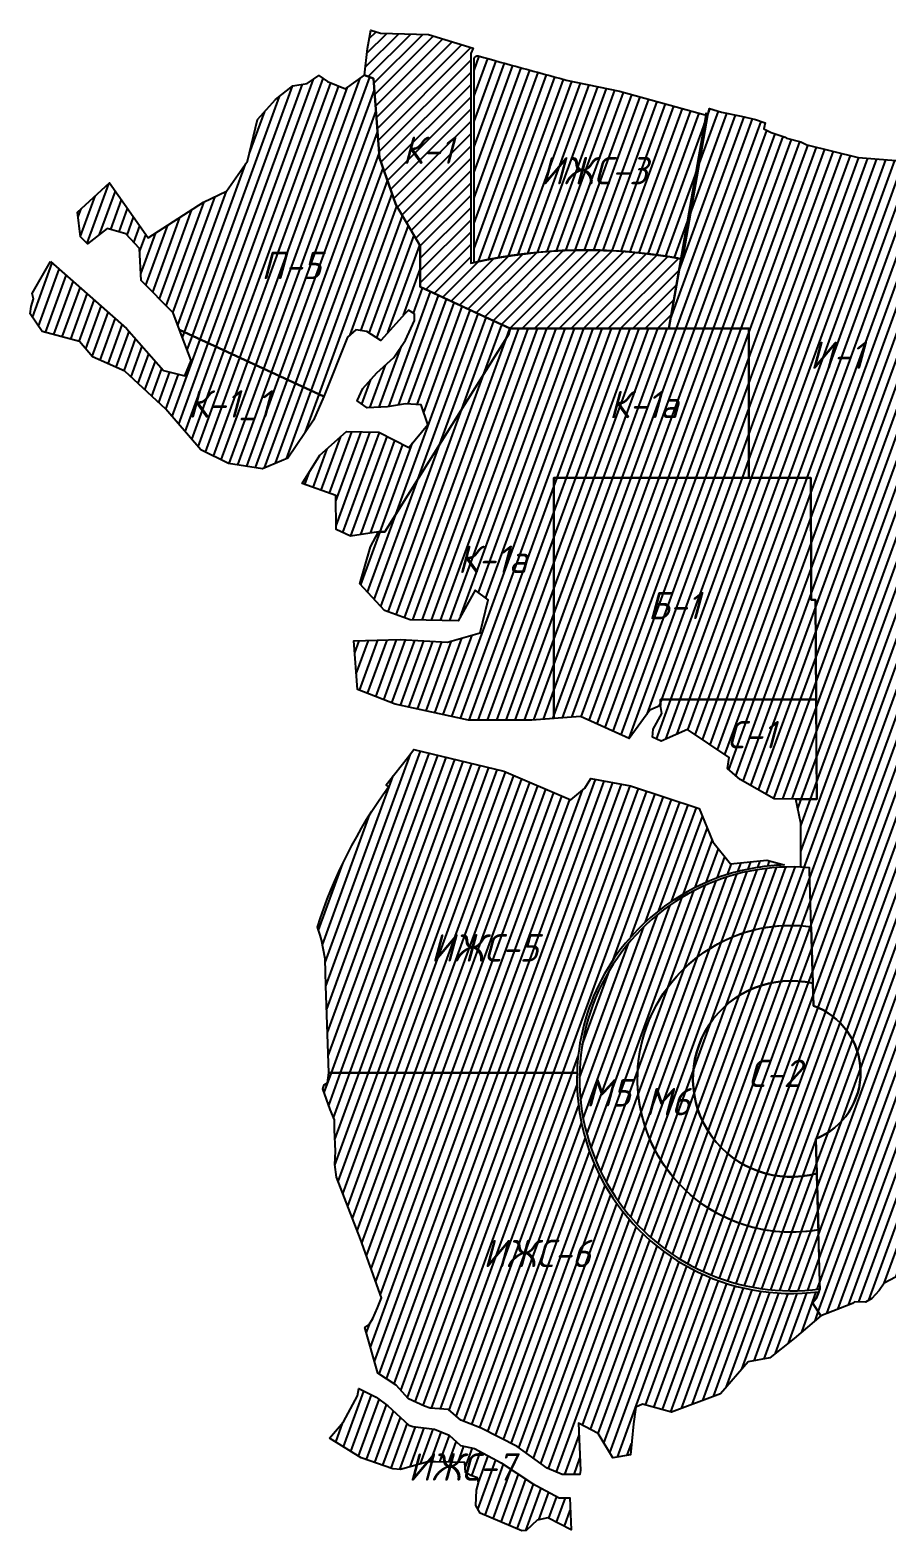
# Model space of a CAD drawing. Header units: millimetres. Extents: x 2242322 to 2245485, y 377443 to 382317.
# Drawn here: x 2242322 to 2243886, y 377443 to 380182 of the extents above; entities that cross this region are included whole.
import ezdxf

# ---------------------------------------------------------------- set-up
doc = ezdxf.new("R2010")
doc.units = ezdxf.units.MM
for name, color, linetype in [('Подписи_Участки_микрорайоны_Индивидуалка', 250, 'Continuous'), ('Подписи_Участки_микрорайоны_малоэтажка', 250, 'Continuous'), ('Участки_микрорайоны_здравоохранение_бытовое обслуживание', 4, 'Continuous'), ('Участки_микрорайоны_индивидуалка', 30, 'Continuous'), ('Участки_микрорайоны_инфраструктура', 252, 'Continuous'), ('Участки_микрорайоны_коммерческие', 10, 'Continuous'), ('Участки_микрорайоны_логистически_промышленный', 226, 'Continuous'), ('Участки_микрорайоны_малоэтажка', 70, 'Continuous'), ('Участки_микрорайоны_социалка', 210, 'Continuous')]:
    doc.layers.add(name, color=color, linetype=linetype)
for name, color, linetype, transparency in [('Штриховка_Участки_микрорайоны_здравоохранение_бытовое обслуживание', 4, 'Continuous', 0.4), ('Штриховка_Участки_микрорайоны_индивидуалка', 30, 'Continuous', 0.4), ('Штриховка_Участки_микрорайоны_инфраструктура', 252, 'Continuous', 0.4), ('Штриховка_Участки_микрорайоны_коммерческие', 1, 'Continuous', 0.4), ('Штриховка_Участки_микрорайоны_логистически_промышленный', 226, 'Continuous', 0.4), ('Штриховка_Участки_микрорайоны_малоэтажка', 70, 'Continuous', 0.4), ('Штриховка_Участки_микрорайоны_социалка', 210, 'Continuous', 0.4)]:
    doc.layers.add(name, color=color, linetype=linetype, transparency=transparency)
doc.styles.add('GOST-2.304_Type-B_italic', font='GOST Common Italic.ttf')
pattern_1 = [(70, (0, 0), (-14.9176203549763, 5.429569775294991), [])]

msp = doc.modelspace()

# ---------------------------------------------------------------- hatches: boundary and pattern name
at = {"layer": 'Штриховка_Участки_микрорайоны_здравоохранение_бытовое обслуживание'}
h = msp.add_hatch(dxfattribs=at)
h.set_pattern_fill('ANSI31', color=256, scale=5, angle=25)
h.set_pattern_definition(pattern_1)
h.paths.add_polyline_path([(2243278.329281456, 379365.3336974886), (2243398.184326252, 379365.3336974886), (2243634.229020769, 379365.3336974886), (2243708.365182501, 379365.3336974886), (2243747.239032732, 379365.3336974886), (2243747.445018189, 379294.4788464481), (2243747.603624261, 379239.9215500436), (2243747.916639158, 379142.4265846438), (2243755.416894261, 379142.4150439857), (2243756.660811841, 378960.86), (2243472.646613379, 378960.86), (2243472.646613379, 378949.6653869892), (2243453.54, 378940.85), (2243415.75, 378889.7), (2243326.79, 378929.72), (2243278.329281455, 378926.0861271198)])
at = {"layer": 'Штриховка_Участки_микрорайоны_индивидуалка'}
h = msp.add_hatch(dxfattribs=at)
h.set_pattern_fill('ANSI31', color=256, scale=5, angle=25)
h.set_pattern_definition(pattern_1)
edge = h.paths.add_edge_path()
edge.add_line((2243558.755281002, 380026.4366385335), (2243513.257604773, 379764.3435146561))
edge.add_line((2243513.257604773, 379764.3435146561), (2243501.429941428, 379766.4462604617))
edge.add_arc((2243337.758915382, 378845.8701911434), 935.0125689896236, 79.91861418572174, 102.6734295039115)
edge.add_line((2243132.622970004, 379758.1024795891), (2243132.622971135, 380054.3656394819))
edge.add_line((2243132.622971135, 380054.3656394819), (2243132.622971135, 380129.3361611156))
edge.add_arc((2243138.622971135, 380129.3361611157), 6, 74.6482013863934, 180.0000000005558, ccw=False)
edge.add_arc((2219689.209989198, 294580.0234733185), 88710.90330564644, 74.56390160870308, 74.67148311650988, ccw=False)
edge.add_line((2243300.812668754, 380090.9384737237), (2243397.971872048, 380070.7471453919))
edge.add_line((2243397.971872048, 380070.7471453919), (2243558.755281002, 380026.4366385335))
h = msp.add_hatch(dxfattribs=at)
h.set_pattern_fill('ANSI31', color=256, scale=5, angle=25)
h.set_pattern_definition(pattern_1)
edge = h.paths.add_edge_path()
edge.add_line((2242867.660467449, 378279.3103094823), (2242862.323235358, 378437.8385909106))
edge.add_line((2242862.323235358, 378437.8385909106), (2242860.82216019, 378487.2721965859))
edge.add_line((2242860.82216019, 378487.2721965859), (2242854.344543586, 378521.8861099879))
edge.add_line((2242854.344543586, 378521.8861099879), (2242851.546394288, 378530.552711049))
edge.add_line((2242851.546394288, 378530.552711049), (2242846.823732222, 378545.180032079))
edge.add_arc((2243710.997436287, 378268.331856941), 907.4365558398849, 144.0313598210281, 162.2365303759666, ccw=False)
edge.add_line((2242976.574016452, 378801.3077881727), (2242972.290517824, 378805.0548634462))
edge.add_line((2242972.290517824, 378805.0548634462), (2242987.809493139, 378824.6947486934))
edge.add_line((2242987.809493139, 378824.6947486934), (2243011.01307789, 378854.059815174))
edge.add_line((2243011.01307789, 378854.059815174), (2243022.863533202, 378869.0570413262))
edge.add_line((2243022.863533202, 378869.0570413262), (2243186.7, 378829.66))
edge.add_line((2243186.7, 378829.66), (2243309, 378777.4))
edge.add_line((2243309, 378777.4), (2243334.57, 378798.53))
edge.add_line((2243334.57, 378798.53), (2243345.69, 378816.32))
edge.add_line((2243345.69, 378816.32), (2243417.96, 378802.98))
edge.add_line((2243417.96, 378802.98), (2243543.6, 378761.84))
edge.add_line((2243543.6, 378761.84), (2243568.07, 378700.69))
edge.add_line((2243568.07, 378700.69), (2243600.31, 378660.66))
edge.add_line((2243600.31, 378660.66), (2243667.02, 378667.33))
edge.add_line((2243667.02, 378667.33), (2243698.810086193, 378658.7372494297))
edge.add_arc((2243711.505055713, 378267.7610858441), 391.1822116907413, 91.8597366881199, 106.4630293894)
edge.add_line((2243600.64534746, 378642.9059216464), (2243581.384639613, 378636.6678492101))
edge.add_arc((2243711.505055715, 378267.7610858289), 391.1822117055365, 109.4287131481986, 147.903929323514)
edge.add_line((2243380.111773803, 378475.6120311214), (2243370.611968027, 378459.6345480945))
edge.add_arc((2243711.505069557, 378267.7610799429), 391.1822266549926, 150.626787241113, 176.9202822642797)
edge.add_line((2243320.887807345, 378288.7774762411), (2243320.637102059, 378279.4574120958))
edge.add_line((2243320.637102059, 378279.4574120958), (2242867.660467449, 378279.3103094823))
h = msp.add_hatch(dxfattribs=at)
h.set_pattern_fill('ANSI31', color=256, scale=5, angle=25)
h.set_pattern_definition(pattern_1)
edge = h.paths.add_edge_path()
edge.add_line((2242867.660467449, 378279.310309481), (2243320.636716524, 378279.4430796625))
edge.add_line((2243320.636716524, 378279.4430796625), (2243320.354198025, 378268.9403472674))
edge.add_arc((2243710.867644289, 378267.5543600048), 390.5159057887622, 179.7966500566567, 204.0710725341457)
edge.add_line((2243354.310916313, 378108.2748182907), (2243362.40900425, 378091.251965363))
edge.add_arc((2243711.505055717, 378267.7610858249), 391.1822117072016, 206.8219656413193, 277.4123520783565)
edge.add_line((2243761.971231275, 377879.8478379452), (2243756.993676813, 377867.3486059016))
edge.add_line((2243756.993676813, 377867.3486059016), (2243750.518992559, 377859.2309753782))
edge.add_line((2243750.518992559, 377859.2309753782), (2243765.55, 377835.61))
edge.add_line((2243765.55, 377835.61), (2243716.97, 377794.51))
edge.add_line((2243716.97, 377794.51), (2243672.12, 377759.01))
edge.add_line((2243672.12, 377759.01), (2243632.89, 377751.54))
edge.add_line((2243632.89, 377751.54), (2243582.45, 377693.62))
edge.add_line((2243582.45, 377693.62), (2243492.76, 377659.98))
edge.add_line((2243492.76, 377659.98), (2243440.2, 377674.44))
edge.add_line((2243440.2, 377674.44), (2243427.97, 377668.88))
edge.add_line((2243427.97, 377668.88), (2243423.649470113, 377638.6459998482))
edge.add_line((2243423.649470113, 377638.6459998482), (2243420.435720064, 377606.9027479099))
edge.add_line((2243420.435720064, 377606.9027479099), (2243417.96, 377582.15))
edge.add_line((2243417.96, 377582.15), (2243385.72, 377576.59))
edge.add_line((2243385.72, 377576.59), (2243359.03, 377621.07))
edge.add_line((2243359.03, 377621.07), (2243323.45, 377639.97))
edge.add_line((2243323.45, 377639.97), (2243326.65, 377553.2))
edge.add_line((2243326.65, 377553.2), (2243325.52, 377546.33))
edge.add_line((2243325.52, 377546.33), (2243293.54, 377546.33))
edge.add_line((2243293.54, 377546.33), (2243265.88, 377558.02))
edge.add_line((2243265.88, 377558.02), (2243211.53, 377597.18))
edge.add_line((2243211.53, 377597.18), (2243145.45, 377630.96))
edge.add_line((2243145.45, 377630.96), (2243108.52, 377645.26))
edge.add_line((2243108.52, 377645.26), (2243085.69, 377664.64))
edge.add_line((2243085.69, 377664.64), (2243052.72, 377667.16))
edge.add_line((2243052.72, 377667.16), (2243042.24, 377670.98))
edge.add_line((2243042.24, 377670.98), (2243013.27, 377684.35))
edge.add_line((2243013.27, 377684.35), (2242990.25, 377709.45))
edge.add_line((2242990.25, 377709.45), (2242956.94, 377731.04))
edge.add_line((2242956.94, 377731.04), (2242933.087661738, 377814.2975969504))
edge.add_line((2242933.087661738, 377814.2975969504), (2242941.365446673, 377819.6366386502))
edge.add_line((2242941.365446673, 377819.6366386502), (2242948.040175638, 377831.1152038977))
edge.add_line((2242948.040175638, 377831.1152038977), (2242956.317960572, 377850.3350052029))
edge.add_line((2242956.317960572, 377850.3350052029), (2242963.793283341, 377868.7535758463))
edge.add_line((2242963.793283341, 377868.7535758463), (2242925.316203339, 377975.9679729743))
edge.add_line((2242925.316203339, 377975.9679729743), (2242881.504945255, 378088.7235915016))
edge.add_line((2242881.504945255, 378088.7235915016), (2242878.300701679, 378111.6799731829))
edge.add_line((2242878.300701679, 378111.6799731829), (2242879.896284195, 378136.3698585858))
edge.add_line((2242879.896284195, 378136.3698585858), (2242877.759810416, 378175.3426165526))
edge.add_line((2242877.759810416, 378175.3426165526), (2242877.759810416, 378193.2280318397))
edge.add_line((2242877.759810416, 378193.2280318397), (2242869.750135658, 378212.4470843312))
edge.add_line((2242869.750135658, 378212.4470843312), (2242856.654775178, 378250.2157498641))
edge.add_line((2242856.654775178, 378250.2157498641), (2242858.790314774, 378257.4230817519))
edge.add_line((2242858.790314774, 378257.4230817519), (2242865.465977921, 378261.1604109417))
edge.add_line((2242865.465977921, 378261.1604109417), (2242867.660467449, 378279.310309481))
h = msp.add_hatch(dxfattribs=at)
h.set_pattern_fill('ANSI31', color=256, scale=5, angle=25)
h.set_pattern_definition(pattern_1)
h.paths.add_polyline_path([(2242868.83, 377612.22), (2242894.49, 377642.28), (2242919.72, 377689.62), (2242922.46, 377702.89), (2242954.12, 377687.05), (2242975.09, 377671.51), (2243013.35, 377636.21), (2243021.12, 377633.58), (2243060.34, 377628.85), (2243087.37, 377617.67), (2243107.75, 377599.09), (2243133.24, 377593.84), (2243182.36, 377567.58), (2243239.29, 377529.46), (2243287.92, 377503.83), (2243307.13, 377503.61), (2243309.77, 377445.25), (2243267.265738058, 377467.0308401117), (2243247.97, 377462.59), (2243227.73, 377443.8), (2243219.78, 377443.08), (2243143.52, 377475.6), (2243135.92, 377489.7), (2243137.37, 377517.53), (2243140.99, 377530.91), (2243138.82, 377539.94), (2243126.53, 377544.64), (2243117.13, 377549.7), (2243116.05, 377568.13), (2243062.55, 377569.57), (2243048.1, 377569.57), (2242998.22, 377555.12), (2242984.48, 377556.57), (2242926.65, 377576.81)])
at = {"layer": 'Штриховка_Участки_микрорайоны_инфраструктура'}
h = msp.add_hatch(dxfattribs=at)
h.set_pattern_fill('ANSI31', color=256, scale=5, angle=25)
h.set_pattern_definition(pattern_1)
edge = h.paths.add_edge_path()
edge.add_line((2243488.201757329, 379637.5474403905), (2243555.318573113, 380024.1794042979))
edge.add_line((2243555.318573113, 380024.1794042979), (2243556.494377348, 380030.9527217614))
edge.add_line((2243556.494377348, 380030.9527217614), (2243559.65, 380029.96))
edge.add_line((2243559.65, 380029.96), (2243562.19, 380039.46))
edge.add_line((2243562.19, 380039.46), (2243584.23, 380032.27))
edge.add_line((2243584.23, 380032.27), (2243620.24, 380025.07))
edge.add_line((2243620.24, 380025.07), (2243646.01, 380018.95))
edge.add_line((2243646.01, 380018.95), (2243663.73, 380013.36))
edge.add_line((2243663.73, 380013.36), (2243661.38, 380001.97))
edge.add_line((2243661.38, 380001.97), (2243674.97, 379995.19))
edge.add_line((2243674.97, 379995.19), (2243700.42, 379986.84))
edge.add_line((2243700.42, 379986.84), (2243702.76, 379984.85))
edge.add_line((2243702.76, 379984.85), (2243728.89, 379978.2))
edge.add_line((2243728.89, 379978.2), (2243740.04, 379973.2))
edge.add_line((2243740.04, 379973.2), (2243833.65, 379950.01))
edge.add_line((2243833.65, 379950.01), (2243948.244650996, 379940.591282224))
edge.add_line((2243948.244650996, 379940.591282224), (2243945.695468337, 379637.5474403905))
edge.add_line((2243945.695468337, 379637.5474403905), (2243941.52804187, 379142.1286743775))
edge.add_line((2243941.52804187, 379142.1286743775), (2243940.901167057, 379067.606532483))
edge.add_line((2243940.901167057, 379067.606532483), (2243971.06, 379040.72))
edge.add_line((2243971.06, 379040.72), (2244143.72, 378929.72))
edge.add_line((2244143.72, 378929.72), (2244245.072200285, 378914.2351882138))
edge.add_line((2244245.072200285, 378914.2351882138), (2244246.218896978, 378880.5824040248))
edge.add_line((2244246.218896978, 378880.5824040248), (2244354.031366033, 378875.4284932672))
edge.add_line((2244354.031366033, 378875.4284932672), (2244354.580693107, 378860.9510746284))
edge.add_line((2244354.580693107, 378860.9510746284), (2244363.669881387, 378617.4972003623))
edge.add_line((2244363.669881387, 378617.4972003623), (2244333.738040097, 378592.4794574783))
edge.add_line((2244333.738040097, 378592.4794574783), (2244336.96289334, 378497.5812164269))
edge.add_line((2244336.96289334, 378497.5812164269), (2244341.116098244, 378493.4714863364))
edge.add_line((2244341.116098244, 378493.4714863364), (2244350.670838244, 378358.9486388388))
edge.add_line((2244350.670838244, 378358.9486388388), (2244351.543267492, 378355.984420909))
edge.add_line((2244351.543267492, 378355.984420909), (2244350.817066696, 378345.5457414228))
edge.add_line((2244350.817066696, 378345.5457414228), (2244349.663696655, 378331.8031406547))
edge.add_line((2244349.663696655, 378331.8031406547), (2244349.312087179, 378324.4102703147))
edge.add_line((2244349.312087179, 378324.4102703147), (2244342.239712872, 378225.0880453457))
edge.add_line((2244342.239712872, 378225.0880453457), (2244417.338648679, 378135.2830926157))
edge.add_arc((2245721.398367147, 377053.9297496904), 1694.076976287758, 140.3337738686464, 144.1140409767238)
edge.add_line((2244348.882081397, 378046.9533379999), (2244281.22, 378014.98))
edge.add_line((2244281.22, 378014.98), (2244187.521930461, 378098.6610981491))
edge.add_line((2244187.521930461, 378098.6610981491), (2244180.863082586, 378108.9497984231))
edge.add_line((2244180.863082586, 378108.9497984231), (2244161.49188877, 378107.1339251943))
edge.add_line((2244161.49188877, 378107.1339251943), (2244156.043740509, 378087.1623149316))
edge.add_line((2244156.043740509, 378087.1623149316), (2244139.094880101, 378074.4534487707))
edge.add_line((2244139.094880101, 378074.4534487707), (2244121.539735704, 378057.5077946803))
edge.add_line((2244121.539735704, 378057.5077946803), (2244114.88088783, 378039.9570991183))
edge.add_line((2244114.88088783, 378039.9570991183), (2244105.195290921, 378019.3804473839))
edge.add_line((2244105.195290921, 378019.3804473839), (2244092.482944979, 378011.5126618104))
edge.add_line((2244092.482944979, 378011.5126618104), (2244075.7, 377994.42))
edge.add_line((2244075.7, 377994.42), (2243937.44, 377906.62))
edge.add_line((2243937.44, 377906.62), (2243912.290040822, 377910.8101644439))
edge.add_line((2243912.290040822, 377910.8101644439), (2243901.734231483, 377906.0362612862))
edge.add_line((2243901.734231483, 377906.0362612862), (2243881.157943144, 377895.0646429154))
edge.add_line((2243881.157943144, 377895.0646429154), (2243872.013237498, 377882.2651702964))
edge.add_line((2243872.013237498, 377882.2651702964), (2243858.75346102, 377867.636345802))
edge.add_line((2243858.75346102, 377867.636345802), (2243846.865063426, 377860.7794587271))
edge.add_line((2243846.865063426, 377860.7794587271), (2243826.745589987, 377861.2369838994))
edge.add_line((2243826.745589987, 377861.2369838994), (2243823.47, 377858.04))
edge.add_line((2243823.47, 377858.04), (2243765.55, 377835.61))
edge.add_line((2243765.55, 377835.61), (2243750.518992559, 377859.2309753782))
edge.add_line((2243750.518992559, 377859.2309753782), (2243756.993676813, 377867.3486059016))
edge.add_line((2243756.993676813, 377867.3486059016), (2243764.024613067, 377885.004124165))
edge.add_line((2243764.024613067, 377885.004124165), (2243763.672368582, 377897.2045958941))
edge.add_line((2243763.672368582, 377897.2045958941), (2243756.538893561, 378158.76316265))
edge.add_arc((2243708.044336639, 378279.325826229), 129.9502901123409, 291.9117313801133, 430.2430536479036)
edge.add_line((2243751.971539844, 378401.6265977674), (2243750.776897393, 378442.7368921635))
edge.add_line((2243750.776897393, 378442.7368921635), (2243744.797986823, 378648.4844557093))
edge.add_line((2243744.797986823, 378648.4844557093), (2243744.809265357, 378653.615916729))
edge.add_line((2243744.809265357, 378653.615916729), (2243728.910598367, 378654.5683021101))
edge.add_line((2243728.910598367, 378654.5683021101), (2243728.910598376, 378735.1257880857))
edge.add_line((2243728.910598376, 378735.1257880857), (2243719.806249294, 378778.9950108978))
edge.add_line((2243719.806249294, 378778.9950108978), (2243750.475420325, 378778.5093811238))
edge.add_line((2243750.475420325, 378778.5093811238), (2243757.910681344, 378778.4362476656))
edge.add_line((2243757.910681344, 378778.4362476656), (2243756.660811841, 378960.86))
edge.add_line((2243756.660811841, 378960.86), (2243755.416894261, 379142.4150439857))
edge.add_line((2243755.416894261, 379142.4150439857), (2243747.916639158, 379142.4265846438))
edge.add_line((2243747.916639158, 379142.4265846438), (2243747.603624261, 379239.9215500419))
edge.add_line((2243747.603624261, 379239.9215500419), (2243747.445018189, 379294.4788464479))
edge.add_line((2243747.445018189, 379294.4788464479), (2243747.239032732, 379365.3336974886))
edge.add_line((2243747.239032732, 379365.3336974886), (2243708.365182501, 379365.3336974886))
edge.add_line((2243708.365182501, 379365.3336974886), (2243634.229020769, 379365.3336974886))
edge.add_line((2243634.229020769, 379365.3336974886), (2243634.229020792, 379637.5474403905))
edge.add_line((2243634.229020792, 379637.5474403905), (2243488.201757329, 379637.5474403905))
at = {"layer": 'Штриховка_Участки_микрорайоны_коммерческие'}
h = msp.add_hatch(dxfattribs=at)
h.set_pattern_fill('ANSI31', color=256, scale=5)
h.set_pattern_definition([(45, (0, 0), (-11.22532015133644, 11.22532015133644), [])])
edge = h.paths.add_edge_path()
edge.add_line((2243488.201757329, 379637.5474403905), (2243198.499522264, 379637.5474403905))
edge.add_line((2243198.499522264, 379637.5474403905), (2243129.622971135, 379669.4420645087))
edge.add_line((2243129.622971135, 379669.4420645087), (2243034.498749693, 379713.4911819181))
edge.add_line((2243034.498749693, 379713.4911819181), (2243034.498749693, 379724.5113147737))
edge.add_line((2243034.498749693, 379724.5113147737), (2243034.498749693, 379788.5418739287))
edge.add_line((2243034.498749693, 379788.5418739287), (2242989.967189229, 379863.9053956994))
edge.add_line((2242989.967189229, 379863.9053956994), (2242959.954249766, 379948.947148248))
edge.add_line((2242959.954249766, 379948.947148248), (2242949.375342358, 380093.8291872104))
edge.add_line((2242949.375342358, 380093.8291872104), (2242932.42, 380099.95))
edge.add_line((2242932.42, 380099.95), (2242937.96, 380148.7500000012))
edge.add_line((2242937.96, 380148.7500000012), (2242944.164672776, 380182.4848058838))
edge.add_line((2242944.164672776, 380182.4848058838), (2242962.185129078, 380176.4393604329))
edge.add_line((2242962.185129078, 380176.4393604329), (2243049.412869368, 380174.2546935765))
edge.add_line((2243049.412869368, 380174.2546935765), (2243130.699966196, 380149.2553586041))
edge.add_line((2243130.699966196, 380149.2553586041), (2243127.036677036, 380139.9082591255))
edge.add_line((2243127.036677036, 380139.9082591255), (2243126.622971135, 380137.7188943223))
edge.add_line((2243126.622971135, 380137.7188943223), (2243126.622971135, 379948.947148248))
edge.add_line((2243126.622971135, 379948.947148248), (2243126.622971135, 379756.7992344035))
edge.add_line((2243126.622971135, 379756.7992344035), (2243132.622971135, 379758.1024798434))
edge.add_arc((2243337.885498314, 378844.8195641895), 936.0653765036277, 79.38580752403738, 102.66687992334141, ccw=False)
edge.add_line((2243510.303895025, 379764.8686311227), (2243488.201757329, 379637.5474403905))
h = msp.add_hatch(dxfattribs=at)
h.set_pattern_fill('ANSI31', color=256, scale=5, angle=25)
h.set_pattern_definition(pattern_1)
h.paths.add_polyline_path([(2242359.76, 379760.01), (2242498.38, 379637.52), (2242566.069999999, 379561.2300000002), (2242604.75, 379551.56), (2242616.57, 379579.49), (2242595.167511926, 379635.4153245867), (2242858.269666974, 379513.5807640229), (2242839.47, 379470.67), (2242792.78, 379401.14), (2242746.58, 379381.79), (2242684.26, 379391.46), (2242633.76, 379416.18), (2242570.37, 379490.31), (2242495.15, 379560.16), (2242436.05, 379585.94), (2242412.82, 379613.94), (2242344.72, 379632.14), (2242322.30853736, 379664.2656461055), (2242324.139386668, 379677.8612729049), (2242328.795348762, 379691.8266484588), (2242326.208599356, 379701.6540794921)])
h = msp.add_hatch(dxfattribs=at)
h.set_pattern_fill('ANSI31', color=256, scale=5, angle=25)
h.set_pattern_definition(pattern_1)
h.paths.add_polyline_path([(2243488.201757329, 379637.5474403905), (2243634.229020792, 379637.5474403905), (2243634.229020769, 379365.3336974886), (2243398.184326252, 379365.3336974886), (2243278.329281454, 379365.3336974886), (2243278.329281455, 378926.0861271198), (2243237.84, 378923.05), (2243122.21, 378923.05), (2242988.79, 378951.96), (2242919.85, 378978.65), (2242913.180000001, 379067.59), (2242997.68, 379069.82), (2243084.4, 379065.37), (2243143.68, 379082.2), (2243158.55, 379142.41), (2243134.76, 379160.25), (2243103.53, 379104.49), (2243015.81, 379105.98), (2242969.29, 379122.79), (2242924.22, 379171.62), (2242943.94, 379239.23), (2242958.03, 379266.46), (2242969.833982166, 379266.46), (2243196.296541834, 379627.5474403902), (2243198.499522264, 379637.5474403905)])
at = {"layer": 'Штриховка_Участки_микрорайоны_логистически_промышленный'}
h = msp.add_hatch(dxfattribs=at)
h.set_pattern_fill('ANSI31', color=256, scale=5, angle=25)
h.set_pattern_definition(pattern_1)
h.paths.add_polyline_path([(2242680.79913029, 379888.2987899993), (2242719.43, 379943.01), (2242737.53, 380019.19), (2242770.5, 380055.48), (2242801.86, 380080.57), (2242828.08, 380085.13), (2242849.18, 380099.38), (2242865.14, 380088.55), (2242898.21, 380075.44), (2242932.42, 380099.95), (2242949.375342358, 380093.8291872104), (2242959.954249766, 379948.947148248), (2242989.967189229, 379863.9053956994), (2243034.498749693, 379788.5418739287), (2243034.498749693, 379713.4911819181), (2243198.499522264, 379637.5474403905), (2243196.296541834, 379627.5474403905), (2242969.833982166, 379266.46), (2242958.03, 379266.46), (2242907.32, 379258.95), (2242881.02, 379271.16), (2242880.08, 379333.13), (2242819.04, 379354.73), (2242850.97, 379406.38), (2242899.8, 379449.58), (2242958.96, 379448.64), (2243013.43, 379420.46), (2243048.17, 379462.72), (2243035.96, 379498.41), (2243007.79, 379500.29), (2242974.93, 379494.65), (2242937.36, 379492.77), (2242919.52, 379505.92), (2242929.85, 379528.45), (2242955.2, 379556.63), (2242985.94, 379584.99), (2243007.75, 379616.49), (2243023.83, 379652.18), (2243024.05, 379664.29), (2243013.25, 379671.12), (2243006.65, 379665.17), (2242962.55, 379616.03), (2242936.77, 379632.15), (2242916.78, 379635), (2242901.58, 379622), (2242858.269666975, 379513.5807640245), (2242595.167511925, 379635.4153245895), (2242583.26, 379666.53), (2242525.24, 379725.62), (2242522.02, 379783.65), (2242497.3, 379810.51), (2242462.92, 379820.19), (2242427.46, 379792.25), (2242414.56, 379805.14), (2242409.19, 379850.27), (2242467.62, 379903.37), (2242537.71, 379803.14), (2242638.76, 379868.16)])
at = {"layer": 'Штриховка_Участки_микрорайоны_малоэтажка'}
h = msp.add_hatch(dxfattribs=at)
h.set_pattern_fill('ANSI31', color=256, scale=5, angle=25)
h.set_pattern_definition(pattern_1)
edge = h.paths.add_edge_path()
edge.add_line((2243764.024613066, 377885.0041241648), (2243763.672368573, 377897.2045962399))
edge.add_line((2243763.672368573, 377897.2045962399), (2243761.06108448, 377992.7286195459))
edge.add_arc((2243710.981346594, 378268.3144720979), 280.0991650711586, 178.4987464952574, 280.29945668444475, ccw=False)
edge.add_arc((2243710.981346595, 378268.3144720999), 280.0991650715184, 82.45145984991592, 178.4987464956765, ccw=False)
edge.add_line((2243747.776876742, 378545.9862769973), (2243744.797986823, 378648.4844557093))
edge.add_line((2243744.797986823, 378648.4844557093), (2243744.809265357, 378653.5336918569))
edge.add_arc((2243711.750707998, 378268.2021351726), 386.7470449679422, 85.09645894357287, 277.7680476185822)
h = msp.add_hatch(dxfattribs=at)
h.set_pattern_fill('ANSI31', color=256, scale=5, angle=25)
h.set_pattern_definition(pattern_1)
edge = h.paths.add_edge_path()
edge.add_arc((2243710.995769662, 378268.3318205323), 178.8845078086906, 77.15087639855851, 285.3182727190375)
edge.add_line((2243758.253595628, 378095.8025041278), (2243761.06108448, 377992.7286195459))
edge.add_arc((2243710.981346596, 378268.3144720992), 280.0991650720595, 82.45153223607099, 280.2994566839272, ccw=False)
edge.add_line((2243747.776525939, 378545.9863234835), (2243750.776907645, 378442.7368898247))
at = {"layer": 'Штриховка_Участки_микрорайоны_социалка'}
h = msp.add_hatch(dxfattribs=at)
h.set_pattern_fill('ANSI31', color=256, scale=5, angle=25)
h.set_pattern_definition(pattern_1)
h.paths.add_polyline_path([(2243618.098887374, 378814.4536141142), (2243594.841497267, 378834.5135843938), (2243598.191295054, 378854.7847640764), (2243522.004850436, 378905.5712486288), (2243473.807969002, 378884.3096956182), (2243458.303353658, 378891.6038898955), (2243459.215115095, 378906.6490548087), (2243475.175611158, 378934.9152744552), (2243472.646613379, 378949.6653869892), (2243472.646613379, 378960.86), (2243756.660811841, 378960.86), (2243757.129378351, 378892.4707314645), (2243757.910681344, 378778.4362476656), (2243750.467251488, 378778.5094861538), (2243719.806249294, 378778.9950108978), (2243680.585765527, 378779.4079810995)])
h = msp.add_hatch(dxfattribs=at)
h.set_pattern_fill('ANSI31', color=256, scale=5, angle=25)
h.set_pattern_definition(pattern_1)
edge = h.paths.add_edge_path()
edge.add_line((2243750.776907645, 378442.736889825), (2243751.97179833, 378401.6134029115))
edge.add_arc((2243708.053932229, 378279.3194087726), 129.9407555977351, -68.09123083853171, 70.24591820229381, ccw=False)
edge.add_line((2243756.538698328, 378158.7630840873), (2243758.25585006, 378095.8031216594))
edge.add_arc((2243710.995769664, 378268.3318205326), 178.884507808732, 77.15087639917328, 285.3190214011964, ccw=False)

# ---------------------------------------------------------------- linework, layer by layer
at = {"layer": 'Участки_микрорайоны_здравоохранение_бытовое обслуживание'}
msp.add_lwpolyline([(2243278.329281456, 379365.3336974886), (2243398.184326252, 379365.3336974886), (2243634.229020769, 379365.3336974886), (2243708.365182501, 379365.3336974886), (2243747.239032732, 379365.3336974886), (2243747.445018189, 379294.4788464481), (2243747.603624261, 379239.9215500436), (2243747.916639158, 379142.4265846438), (2243755.416894261, 379142.4150439857), (2243756.660811841, 378960.86), (2243472.646613379, 378960.86), (2243472.646613379, 378949.6653869892), (2243453.54, 378940.85), (2243415.75, 378889.7), (2243326.79, 378929.72), (2243278.329281455, 378926.0861271198)], close=True, dxfattribs=at)
at = {"layer": 'Участки_микрорайоны_индивидуалка'}
for points in [[(2243558.755281002, 380026.4366385335), (2243513.257604773, 379764.3435146561), (2243501.429941428, 379766.4462604617, 0.09961415382241816), (2243132.622970004, 379758.1024795891), (2243132.622971135, 380054.3656394819), (2243132.622971135, 380129.3361611156, -0.4950551872569184), (2243140.211440873, 380135.122071925, -0.0004694129158499655), (2243300.812668754, 380090.9384737237), (2243397.971872048, 380070.7471453919)], [(2242867.660467449, 378279.3103094823), (2242862.323235358, 378437.8385909106), (2242860.82216019, 378487.2721965859), (2242854.344543586, 378521.8861099879), (2242851.546394288, 378530.552711049), (2242846.823732222, 378545.180032079, -0.07960254095147605), (2242976.574016452, 378801.3077881727), (2242972.290517824, 378805.0548634462), (2242987.809493139, 378824.6947486934), (2243011.01307789, 378854.059815174), (2243022.863533202, 378869.0570413262), (2243186.7, 378829.66), (2243309, 378777.4), (2243334.57, 378798.53), (2243345.69, 378816.32), (2243417.96, 378802.98), (2243543.6, 378761.84), (2243568.07, 378700.69), (2243600.31, 378660.66), (2243667.02, 378667.33), (2243698.810086193, 378658.7372494297, 0.06380526003261595), (2243600.64534746, 378642.9059216464), (2243581.384639613, 378636.6678492101, 0.169474939728262), (2243380.111773803, 378475.6120311214), (2243370.611968027, 378459.6345480945, 0.1152330359971834), (2243320.887807345, 378288.7774762411), (2243320.637102059, 378279.4574120958)], [(2242867.660467449, 378279.310309481), (2243320.636716524, 378279.4430796625), (2243320.354198025, 378268.9403472674, 0.1063150096565986), (2243354.310916313, 378108.2748182907), (2243362.40900425, 378091.251965363, 0.3181332375342821), (2243761.971231275, 377879.8478379452), (2243756.993676813, 377867.3486059016), (2243750.518992559, 377859.2309753782), (2243765.55, 377835.61), (2243716.97, 377794.51), (2243672.12, 377759.01), (2243632.89, 377751.54), (2243582.45, 377693.62), (2243492.76, 377659.98), (2243440.2, 377674.44), (2243427.97, 377668.88), (2243423.649470113, 377638.6459998482), (2243420.435720064, 377606.9027479099), (2243417.96, 377582.15), (2243385.72, 377576.59), (2243359.03, 377621.07), (2243323.45, 377639.97), (2243326.65, 377553.2), (2243325.52, 377546.33), (2243293.54, 377546.33), (2243265.88, 377558.02), (2243211.53, 377597.18), (2243145.45, 377630.96), (2243108.52, 377645.26), (2243085.69, 377664.64), (2243052.72, 377667.16), (2243042.24, 377670.98), (2243013.27, 377684.35), (2242990.25, 377709.45), (2242956.94, 377731.04), (2242933.087661738, 377814.2975969504), (2242941.365446673, 377819.6366386502), (2242948.040175638, 377831.1152038977), (2242956.317960572, 377850.3350052029), (2242963.793283341, 377868.7535758463), (2242925.316203339, 377975.9679729743), (2242881.504945255, 378088.7235915016), (2242878.300701679, 378111.6799731829), (2242879.896284195, 378136.3698585858), (2242877.759810416, 378175.3426165526), (2242877.759810416, 378193.2280318397), (2242869.750135658, 378212.4470843312), (2242856.654775178, 378250.2157498641), (2242858.790314774, 378257.4230817519), (2242865.465977921, 378261.1604109417)]]:
    msp.add_lwpolyline(points, format="xyb", close=True, dxfattribs=at)
msp.add_lwpolyline([(2242868.83, 377612.22), (2242894.49, 377642.28), (2242919.72, 377689.62), (2242922.46, 377702.89), (2242954.12, 377687.05), (2242975.09, 377671.51), (2243013.35, 377636.21), (2243021.12, 377633.58), (2243060.34, 377628.85), (2243087.37, 377617.67), (2243107.75, 377599.09), (2243133.24, 377593.84), (2243182.36, 377567.58), (2243239.29, 377529.46), (2243287.92, 377503.83), (2243307.13, 377503.61), (2243309.77, 377445.25), (2243267.265738058, 377467.0308401117), (2243247.97, 377462.59), (2243227.73, 377443.8), (2243219.78, 377443.08), (2243143.52, 377475.6), (2243135.92, 377489.7), (2243137.37, 377517.53), (2243140.99, 377530.91), (2243138.82, 377539.94), (2243126.53, 377544.64), (2243117.13, 377549.7), (2243116.05, 377568.13), (2243062.55, 377569.57), (2243048.1, 377569.57), (2242998.22, 377555.12), (2242984.48, 377556.57), (2242926.65, 377576.81)], close=True, dxfattribs=at)
at = {"layer": 'Участки_микрорайоны_инфраструктура'}
msp.add_lwpolyline([(2243901.734231483, 377906.0362612862), (2243881.157943144, 377895.0646429154), (2243872.013237498, 377882.2651702964), (2243858.75346102, 377867.636345802), (2243846.865063426, 377860.7794587271), (2243826.745589987, 377861.2369838994), (2243823.47, 377858.04), (2243765.55, 377835.61), (2243750.518992559, 377859.2309753782), (2243756.993676813, 377867.3486059016), (2243764.024613067, 377885.004124165), (2243763.672368582, 377897.2045958941), (2243756.538893561, 378158.76316265, 0.6894116109543051), (2243751.971539844, 378401.6265977674), (2243750.776897393, 378442.7368921635), (2243744.797986823, 378648.4844557093), (2243744.809265357, 378653.615916729), (2243728.910598367, 378654.5683021101), (2243728.910598376, 378735.1257880857), (2243719.806249294, 378778.9950108978), (2243750.475420325, 378778.5093811238), (2243757.910681344, 378778.4362476656), (2243756.660811841, 378960.86), (2243755.416894261, 379142.4150439857), (2243747.916639158, 379142.4265846438), (2243747.603624261, 379239.9215500419), (2243747.445018189, 379294.4788464479), (2243747.239032732, 379365.3336974886), (2243708.365182501, 379365.3336974886), (2243634.229020769, 379365.3336974886), (2243634.229020792, 379637.5474403905), (2243488.201757329, 379637.5474403905), (2243555.318573113, 380024.1794042979), (2243556.494377348, 380030.9527217614), (2243559.65, 380029.96), (2243562.19, 380039.46), (2243584.23, 380032.27), (2243620.24, 380025.07), (2243646.01, 380018.95), (2243663.73, 380013.36), (2243661.38, 380001.97), (2243674.97, 379995.19), (2243700.42, 379986.84), (2243702.76, 379984.85), (2243728.89, 379978.2), (2243740.04, 379973.2), (2243833.65, 379950.01), (2243948.244650996, 379940.591282224)], format="xyb", dxfattribs=at)
at = {"layer": 'Участки_микрорайоны_коммерческие'}
msp.add_lwpolyline([(2243488.201757329, 379637.5474403905), (2243198.499522264, 379637.5474403905), (2243129.622971135, 379669.4420645087), (2243034.498749693, 379713.4911819181), (2243034.498749693, 379724.5113147737), (2243034.498749693, 379788.5418739287), (2242989.967189229, 379863.9053956994), (2242959.954249766, 379948.947148248), (2242949.375342358, 380093.8291872104), (2242932.42, 380099.95), (2242937.96, 380148.7500000012), (2242944.164672776, 380182.4848058838), (2242962.185129078, 380176.4393604329), (2243049.412869368, 380174.2546935765), (2243130.699966196, 380149.2553586041), (2243127.036677036, 380139.9082591255), (2243126.622971135, 380137.7188943223), (2243126.622971135, 379948.947148248), (2243126.622971135, 379756.7992344035), (2243132.622971135, 379758.1024798434, -0.1019337036008212), (2243510.303895025, 379764.8686311227), (2243488.201757329, 379637.5474403905)], format="xyb", dxfattribs=at)
for points in [[(2242359.76, 379760.01), (2242498.38, 379637.52), (2242566.069999999, 379561.2300000002), (2242604.75, 379551.56), (2242616.57, 379579.49), (2242595.167511926, 379635.4153245867), (2242858.269666974, 379513.5807640229), (2242839.47, 379470.67), (2242792.78, 379401.14), (2242746.58, 379381.79), (2242684.26, 379391.46), (2242633.76, 379416.18), (2242570.37, 379490.31), (2242495.15, 379560.16), (2242436.05, 379585.94), (2242412.82, 379613.94), (2242344.72, 379632.14), (2242322.30853736, 379664.2656461055), (2242324.139386668, 379677.8612729049), (2242328.795348762, 379691.8266484588), (2242326.208599356, 379701.6540794921)], [(2243488.201757329, 379637.5474403905), (2243634.229020792, 379637.5474403905), (2243634.229020769, 379365.3336974886), (2243398.184326252, 379365.3336974886), (2243278.329281454, 379365.3336974886), (2243278.329281455, 378926.0861271198), (2243237.84, 378923.05), (2243122.21, 378923.05), (2242988.79, 378951.96), (2242919.85, 378978.65), (2242913.180000001, 379067.59), (2242997.68, 379069.82), (2243084.4, 379065.37), (2243143.68, 379082.2), (2243158.55, 379142.41), (2243134.76, 379160.25), (2243103.53, 379104.49), (2243015.81, 379105.98), (2242969.29, 379122.79), (2242924.22, 379171.62), (2242943.94, 379239.23), (2242958.03, 379266.46), (2242969.833982166, 379266.46), (2243196.296541834, 379627.5474403902), (2243198.499522264, 379637.5474403905)]]:
    msp.add_lwpolyline(points, close=True, dxfattribs=at)
at = {"layer": 'Участки_микрорайоны_логистически_промышленный'}
msp.add_lwpolyline([(2242680.79913029, 379888.2987899993), (2242719.43, 379943.01), (2242737.53, 380019.19), (2242770.5, 380055.48), (2242801.86, 380080.57), (2242828.08, 380085.13), (2242849.18, 380099.38), (2242865.14, 380088.55), (2242898.21, 380075.44), (2242932.42, 380099.95), (2242949.375342358, 380093.8291872104), (2242959.954249766, 379948.947148248), (2242989.967189229, 379863.9053956994), (2243034.498749693, 379788.5418739287), (2243034.498749693, 379713.4911819181), (2243198.499522264, 379637.5474403905), (2243196.296541834, 379627.5474403905), (2242969.833982166, 379266.46), (2242958.03, 379266.46), (2242907.32, 379258.95), (2242881.02, 379271.16), (2242880.08, 379333.13), (2242819.04, 379354.73), (2242850.97, 379406.38), (2242899.8, 379449.58), (2242958.96, 379448.64), (2243013.43, 379420.46), (2243048.17, 379462.72), (2243035.96, 379498.41), (2243007.79, 379500.29), (2242974.93, 379494.65), (2242937.36, 379492.77), (2242919.52, 379505.92), (2242929.85, 379528.45), (2242955.2, 379556.63), (2242985.94, 379584.99), (2243007.75, 379616.49), (2243023.83, 379652.18), (2243024.05, 379664.29), (2243013.25, 379671.12), (2243006.65, 379665.17), (2242962.55, 379616.03), (2242936.77, 379632.15), (2242916.78, 379635), (2242901.58, 379622), (2242858.269666975, 379513.5807640245), (2242595.167511925, 379635.4153245895), (2242583.26, 379666.53), (2242525.24, 379725.62), (2242522.02, 379783.65), (2242497.3, 379810.51), (2242462.92, 379820.19), (2242427.46, 379792.25), (2242414.56, 379805.14), (2242409.19, 379850.27), (2242467.62, 379903.37), (2242537.71, 379803.14), (2242638.76, 379868.16)], close=True, dxfattribs=at)
at = {"layer": 'Участки_микрорайоны_малоэтажка'}
msp.add_lwpolyline([(2243764.024613066, 377885.0041241648), (2243763.672368573, 377897.2045962399), (2243761.06108448, 377992.7286195459, -0.4759085779704179), (2243430.978324989, 378275.6527393107, -0.4454759348320906), (2243747.776876742, 378545.9862769973), (2243744.797986823, 378648.4844557093), (2243744.809265357, 378653.5336918569, 1.117178742097819)], format="xyb", close=True, dxfattribs=at)
msp.add_lwpolyline([(2243750.776907645, 378442.7368898243, 1.281870425119699), (2243758.253595628, 378095.8025041278), (2243761.06108448, 377992.7286195459, -1.169277572678876), (2243747.776525939, 378545.9863234835), (2243750.776907645, 378442.7368898247)], format="xyb", dxfattribs=at)
at = {"layer": 'Участки_микрорайоны_социалка'}
msp.add_lwpolyline([(2243618.098887374, 378814.4536141142), (2243594.841497267, 378834.5135843938), (2243598.191295054, 378854.7847640764), (2243522.004850436, 378905.5712486288), (2243473.807969002, 378884.3096956182), (2243458.303353658, 378891.6038898955), (2243459.215115095, 378906.6490548087), (2243475.175611158, 378934.9152744552), (2243472.646613379, 378949.6653869892), (2243472.646613379, 378960.86), (2243756.660811841, 378960.86), (2243757.129378351, 378892.4707314645), (2243757.910681344, 378778.4362476656), (2243750.467251488, 378778.5094861538), (2243719.806249294, 378778.9950108978), (2243680.585765527, 378779.4079810995)], close=True, dxfattribs=at)
msp.add_lwpolyline([(2243750.776907645, 378442.736889825), (2243751.97179833, 378401.6134029115, -0.6894491194837412), (2243756.538698328, 378158.7630840873), (2243758.25585006, 378095.8031216594, -1.281879059773488), (2243750.776907645, 378442.7368898251)], format="xyb", dxfattribs=at)

# ---------------------------------------------------------------- texts
at = {"layer": 'Подписи_Участки_микрорайоны_Индивидуалка', "char_height": 50, "attachment_point": 1, "style": 'GOST-2.304_Type-B_italic'}
for s, width, heights, insert in [('К-1', 271.6022395938635, [0], (2243001.786658803, 379988.2006931554)), ('ИЖС-3', 242.8581551448442, [47.03555631963536], (2243254.081988529, 379950.7656018679)), ('П-5', 271.6022395938635, [0], (2242744.327133914, 379777.7748761678)), ('И-1', 271.6022395938635, [0], (2243745.63589161, 379614.0475314211)), ('К-1_1', 271.6022395938635, [0], (2242610.795113456, 379525.1035579914)), ('К-1а', 271.6022395938635, [0], (2243378.822833466, 379524.129360433)), ('К-1а', 271.6022395938635, [0], (2243102.94272189, 379241.5512086108)), ('Б-1', 271.6022395938635, [0], (2243449.91578882, 379157.1262463179)), ('С-1', 271.6022395938635, [0], (2243594.395605475, 378921.3694851028)), ('ИЖС-5', 290.3134538135491, [40.77906638655131], (2243053.812105517, 378532.3338123031)), ('С-2', 271.6022395938635, [0], (2243632.68231281, 378303.3259426497)), ('ИЖС-6', 279.9695540866815, [46.7695263059928], (2243149.229558851, 377974.6074222347)), ('ИЖС-7', 279.9695540866815, [46.7695263059928], (2243012.659309364, 377584.9600877261))]:
    msp.add_mtext_dynamic_manual_height_columns(s, width=width, gutter_width=12.5, heights=heights, dxfattribs=dict(at, insert=insert))
at = {"layer": 'Подписи_Участки_микрорайоны_малоэтажка', "char_height": 50, "attachment_point": 1, "style": 'GOST-2.304_Type-B_italic'}
for s, width, insert in [('М5', 127.3634633924812, (2243337.102841818, 378267.7908120963)), ('М6', 98.77331316750497, (2243445.323340816, 378251.6580074469))]:
    msp.add_mtext_dynamic_manual_height_columns(s, width=width, gutter_width=12.5, heights=[0], dxfattribs=dict(at, insert=insert))

doc.saveas('drawing.dxf')
